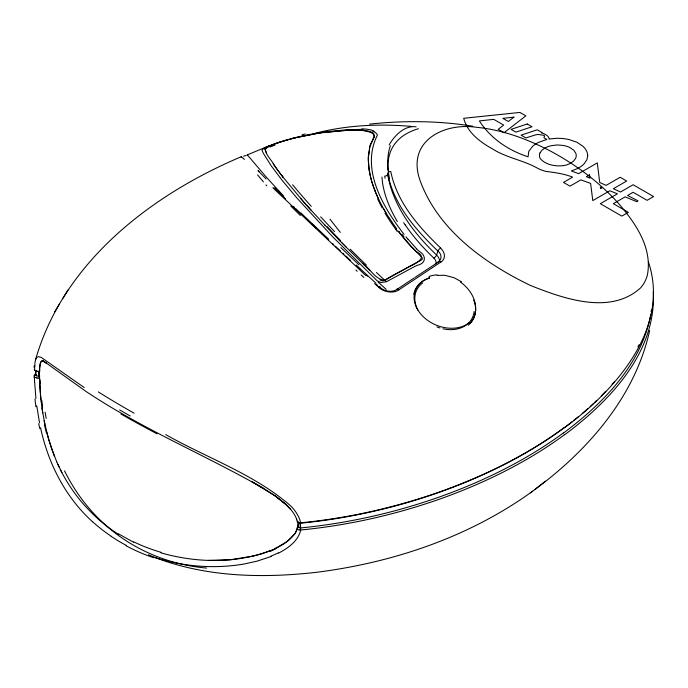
<?xml version="1.0" encoding="UTF-8"?>
<svg xmlns="http://www.w3.org/2000/svg" width="688" height="688" viewBox="0 0 688 688"><rect width="100%" height="100%" fill="white"/><g stroke="black" fill="none" stroke-linecap="round" stroke-linejoin="round"><path stroke-width="1.03" d="M278.468 553.161C287.206 548.654 296.21 542.505 299.856 532.942A29.98 24.278 13.1 0 0 300.647 530.018L300.415 523.233C347.922 518.571 394.843 508.019 439.856 492.101A472.338 272.697 0 0 0 563.395 428.211M165.713 434.601C207.157 458.113 254.001 473.989 290.353 505.611C294.782 509.49 300.742 518.623 300.415 523.233M298.876 522.441L298.85 526.432A1.445 0.851 58.7 0 0 298.162 526.346A1.445 0.86 59.7 0 0 297.801 526.879L295.728 532.202M39.5 371.795L39.483 375.115M39.491 372.26L39.483 374.745M39.5 371.916C40.128 368.338 38.588 361.699 43.06 360.349M368.295 158.12L368.854 167.717M368.304 157.75L369.938 146.604L373.868 137.368M34.538 367.237L34.606 366.068M283.731 196.209L265.508 176.24L247.31 154.834L247.336 155.643M368.484 154.68L368.295 160.373M39.723 367.134L40.747 362.094L42.974 360.374M34.821 363.505L35.733 359.179L36.971 357.244L38.597 356.676L41.271 357.416L84.263 387.576M651.158 311.664L651.39 309.849M297.861 526.638L297.99 525.881A23.693 19.212 11.1 0 0 298.11 521.891A23.71 19.187 12 0 1 297.999 525.881L297.844 526.698M650.719 314.536C641.457 364.717 602.92 403.564 563.541 433.01M649.627 330.584C634.732 398.395 585.393 453.315 530.345 492.849C467.668 537.534 392.478 562.707 316.506 572.304C260.296 578.66 201.188 577.103 148.402 554.803M369.413 148.728C369.361 143.371 375.381 138.692 373.644 133.747A29.575 8.953 -9.2 0 0 369.559 131.417M35.406 360.237C63.072 262.334 151.154 194.807 241.264 156.735L244.412 159.427M34.727 368.243L34.469 369.138A1.445 1.161 16.2 0 0 35.888 370.505L35.888 375.244A1.445 1.161 16.3 0 0 34.46 376.336L36.154 371.004M35.888 375.244L36.154 374.358M297.56 527.859L296.915 529.769A30.212 24.57 13.9 0 1 294.516 534.189M385.039 178.287L384.721 176.111A2.838 2.408 -7.9 0 0 387.619 174.305L387.86 173.324A2.829 2.485 -3.8 0 1 390.758 171.441C396.881 202.22 418.648 226.954 440.69 248.041A2.89 1.204 -47 0 0 437.964 251.103L436.562 255.016A2.898 1.195 -46.6 0 1 433.853 258.052A8.643 6.037 17.2 0 1 435.882 263.857M637.948 346.915L639.075 344.697M389.184 144.824C394.525 135.579 404.587 125.087 416.154 126.833M241.264 156.735L241.161 157.38M62.9 298.334L67.974 290.035M54.601 311.956L59.478 304.01M294.971 533.432C287.317 544.096 274.581 549.471 262.506 553.462M294.49 534.172L287.163 541.482L275.183 548.56M612.088 384.274L614.143 381.926M605.75 391.283L601.312 395.884M470.171 322.844L469.706 323.291M594.423 402.635L596.737 400.407M590.132 406.591L593.649 403.383M262.635 149.236L261.999 150.276L263.349 153.304L271.433 166.143L282.622 180.944L297.078 198.221L332.605 236.715L377.067 280.756L380.963 282.57L386.561 281.676L414.159 266.798A70.778 52.993 23.8 0 1 417.177 265.353C426.5 263.384 426.397 255.334 418.829 250.974A41.297 25.637 19.4 0 1 416.541 248.824M582.194 413.574L588.025 408.517M578.427 416.687L573.835 420.394M545.429 481.11L534.782 489.555M572.278 421.624L563.541 428.28M564.676 427.566C614.418 391.068 670.817 328.873 648.388 261.861M564.676 434.747C609.68 401.259 656.61 352.196 653.247 291.875M530.345 492.849L532.572 491.206M266.196 147.774C262.962 152.34 272.405 160.751 274.245 165.318M380.395 287.687A11.567 8.368 14.6 0 0 396.623 289.622L414.202 277.935M415.07 277.359L438.067 262.231A2.898 1.806 56.9 0 1 440.845 262.059L399.186 289.639A2.898 1.591 56.2 0 0 396.641 289.631M264.02 148.298L267.236 146.699M407.872 267.357C400.536 271.665 392.719 275.14 385.753 280.025C376.25 280.816 371.056 269.739 364.081 264.768M408.62 266.944C414.89 263.728 429.011 258.043 416.154 251.55C409.919 245.315 404.295 238.461 398.808 231.564M39.5 370.987A1.453 0.783 60.7 0 1 39.216 371.52A1.453 0.808 63.4 0 1 38.571 371.434L36.877 371.348A2.09 1.213 0 0 1 35.638 370.565M35.681 375.278A1.901 1.101 0 0 0 36.799 376.009L38.58 376.121L38.571 371.4M268.44 146.535L271.803 145.073M268.974 146.286L270.16 145.753M247.216 154.903L269.868 145.529M271.158 556.48L257.209 561.107L244.464 563.936A214.819 190.671 -85.2 0 1 234.84 565.355C207.733 568.555 179.946 565.699 153.992 557.263M269.395 145.813L271.966 144.833M270.049 147.017L274.839 145.151M269.55 550.976C234.883 563.825 196.037 562.896 160.803 552.808M246.029 155.436L243.535 156.176M275.123 143.809L277.049 143.13A23.831 2.202 -16.6 0 1 281.263 141.711M275.905 143.431L279.036 142.373M428.934 277.393L429.596 277.169M281.28 141.711L282.39 141.358M279.13 191.29L277.651 191.384M285.752 140.318L282.175 141.427A21.835 2.03 -16.5 0 0 273.841 144.299M283.508 141.006L294.18 137.97M284.376 140.67L303.064 135.717M286.578 140.008L288.831 139.354M290.224 139.028L291.557 138.658M313.642 133.713C345.264 125.207 378.417 123.616 410.934 126.351M292.486 138.408L318.252 133.137M294.361 137.918L295.247 137.695M295.427 137.652L321.348 132.689L344.473 130.436M253.158 556.05L230.764 559.688L208.412 560.385M306.315 135.02L325.587 131.769L346.09 129.843A158.292 49.674 3.3 0 1 349.461 129.636L360.813 129.404M319.318 132.973L347.603 130.273M369.637 124.107C403.933 120.443 438.763 120.701 472.845 126.231M300.656 522.82C348.343 518.141 395.437 507.555 440.612 491.585A473.783 273.566 0 0 0 564.53 427.506M300.407 527.963C347.922 523.293 394.843 512.749 439.856 496.831A472.338 272.697 0 0 0 563.395 432.941M437.172 275.475L442.952 275.243M345.565 130.376L354.922 130.023M347.715 130.264L360.314 130.058M300.407 530.035C348.033 525.408 395.411 514.762 440.612 498.774A473.783 273.506 0 0 0 564.53 434.687M356.014 130.006L359.256 130.023M360.073 130.041L364.52 130.402M445.747 275.51L454.14 277.763L461.648 281.882M372.758 131.227L373.954 131.743M545.188 148.41C523.654 137.703 500.511 129.576 476.466 127.297C443.468 122.352 406.694 141.384 419.792 179.757C437.62 229.749 484.404 263.229 530.465 285.468C563.438 298.601 610.359 315.448 640.614 287.859A196.983 78.363 31.8 0 0 647.374 275.114C652.637 247.981 635.643 223.265 618.796 203.751A123.135 48.986 31.8 0 0 603.686 188.469L598.93 184.238A107.818 42.888 31.8 0 0 545.188 148.359M133.61 542.239L118.568 533.888M42.097 360.555L46.096 362.834L45.202 362.292L85.768 391.283C141.909 428.908 204.663 454.751 263.177 488.179L275.441 496.117L285.529 504.089L290.611 509.197L286.019 504.536L274.942 495.756L251.464 481.385L263.667 488.471M42.991 361.054L46.096 362.834M274.942 495.756C283.379 502.214 292.727 508.862 296.64 519.191L296.502 518.718L297.164 521.237M379.518 287.085L380.275 287.756A2.898 1.135 -48 0 0 378.606 287.24L374.547 283.568M378.52 286.182L379.019 286.629M377.523 285.279L376.276 284.153M356.16 265.009L375.932 283.198M366.3 275.028L367.53 276.163M365.672 275.458L272.878 187.798L274.951 187.936L276.017 189.57M356.659 266.101L357.846 267.211M359.041 268.311L360.237 269.429M345.797 255.979L348.773 258.757M349.366 259.316L350.57 260.434M437.964 251.103C416.077 230.188 394.671 205.764 388.015 175.414C387.757 173.944 387.679 173.488 387.929 175.156C388.591 179.448 389.606 183.679 390.896 187.824C399.307 214.037 416.868 236.251 436.562 255.016A11.576 8.05 18.4 0 1 439.546 261.13M342.856 253.227L344.026 254.319M340.526 251.043L337.653 248.342M335.374 246.201L337.077 247.809M332.553 243.552L333.68 244.61M298.962 522.665L298.601 522.166M325.089 236.517L328.666 239.888M298.979 527.404L299.013 527.438A1.883 1.084 0 0 1 298.566 526.397M92.579 521.805C65.412 497.278 48.134 463.299 40.558 427.773M313.934 225.346L328.494 239.114M321.58 233.198L323.326 234.849M316.42 228.313L313.616 225.655M300.94 212.988L314.511 225.888M311.406 223.557L313.066 225.131M369.791 270.246L363.333 264.054M307.08 219.438L308.147 220.461M303.382 215.92L298.411 211.173M297.852 210.631L295.625 208.507M293.441 206.417L294.533 207.458M285.623 198.892L276.903 190.43M362.507 263.246L363.539 264.244M362.593 263.332L345.926 246.863M276.206 189.75L276.714 190.241M346.021 246.958L344.559 245.487M343.897 244.808L345.015 245.943M343.045 243.956L344.034 244.945M341.945 242.83L343.235 244.145M342.074 242.959L338.29 239.097M340.07 240.92L340.689 241.548M339.167 240L324.762 224.993M266.093 178.975L257.983 170.607L258.946 171.647M416.575 248.807L408.044 239.183M324.882 225.122L310.426 209.462M412.68 247.869L415.174 250.518A169.988 73.22 30.6 0 0 421.598 257.08A2.924 2.021 16.1 0 1 421.546 259.909L383.973 280.42A2.924 2.124 12.2 0 1 379.974 279.775M309.944 208.928L310.95 210.046M310.262 209.281L309.007 207.888M308.551 207.38L309.574 208.524M308.095 206.873L308.895 207.767M307.553 206.262L308.224 207.011M307.639 206.366L302.539 200.604M306.702 205.316L307.175 205.85M305.713 204.207L304.139 202.427M303.726 201.954L301.507 199.425M302.101 200.105L282.88 176.979M300.501 198.273L301.301 199.185M404.097 234.419C383.25 207.561 360.288 169.437 377.325 135.269A24.811 7.413 -6.9 0 0 376.843 134.065L375.811 132.879A38.502 11.739 -9.8 0 0 373.997 131.726M282.553 176.558L283.103 177.263M282.888 176.997L281.925 175.75M399.014 231.813L398.464 231.099M282.476 176.455L281.624 175.354M281.865 175.664L280.412 173.772M281.461 175.139L279.414 172.447M280.102 173.359L276.894 169.033M278.795 171.613L279.13 172.052M396.795 228.915L391.687 221.751M278.459 171.166L275.269 166.763M276.327 168.25L274.538 165.731M275.011 166.401L273.652 164.458M273.489 164.226L273.17 163.761M403.658 222.654L405.172 224.907M389.279 218.148C381.126 205.454 374.177 191.754 370.557 177.031M385.891 212.704L383.62 208.817M266.488 152.891L264.914 149.434M61.911 472.63L57.93 464.512M60.424 469.732C67.622 484.146 76.936 497.51 88.081 509.154A243.294 195.435 -43.9 0 0 118.302 534.232M378.718 199.391L378.073 198.024M59.263 467.341L56.743 461.846M377.858 197.568L374.943 190.731M56.769 461.889L51.222 447.553L46.707 432.339M54.472 456.411L48.59 439.305L44.127 420.824M372.01 182.389L371.778 181.589M371.64 181.142L370.015 174.597M370.454 176.601L368.914 168.147M44.858 424.41L41.951 407.795M369.955 174.313L369.198 170.142M39.526 422.836L36.756 405.774M42.716 412.955L41.099 400.923M369.189 170.082L368.304 160.897M41.117 401.104L40.515 395.11M40.927 399.358L40.394 393.76M35.922 398.584L34.675 382.356M38.58 376.087A1.453 0.834 63.6 0 1 39.242 376.8A1.453 0.886 62.5 0 1 39.551 377.781L40.429 394.155M40.291 392.427L39.655 382.081M34.116 367.469A27.52 3.483 84.4 0 1 34.237 365.638M34.77 367.057A36.137 3.947 85.4 0 1 34.959 364.399M134.126 413.221A247.904 32.74 24.9 0 1 98.315 391.902M130.23 415.982A246.897 39.216 23.5 0 1 119.652 409.945M157.053 433.801A248.05 37.556 23.8 0 1 120.933 414.004M469.139 322.801A32.37 24.484 23.1 0 1 421.434 314.786A32.37 24.484 23.1 0 1 429.329 278.004M460.47 282.089A32.413 25.654 33.1 0 1 470.308 322.956M429.14 276.413A32.413 25.654 33.1 0 1 437.104 274.873M443.622 275.209A32.413 25.654 33.1 0 1 445.282 275.492M388.041 170.125A221.416 85.845 31.5 0 1 418.433 128.69M440.587 248.093A14.482 10.139 18.7 0 1 440.931 262.137M399.307 289.743A14.56 10.974 15.1 0 1 378.572 287.257M358.947 264.803A322.87 4.068 43.1 0 1 340.844 247.603M386.217 289.39A266.643 24.974 39.8 0 1 378.125 282.08M290.757 205.979A288.642 0.645 44.9 0 1 300.372 215.516M407.932 239.183A145.108 68.809 28 0 1 405.937 236.81M404.011 236.792A170.151 79.473 28.5 0 1 402.076 234.359M361.682 128.811A30.865 9.34 -9.5 0 1 373.653 130.952M302.144 134.728A164.707 83.239 1.5 0 1 305.42 134.014M278.984 142.373A21.93 1.866 -16.7 0 1 284.359 140.662M272.095 144.815A27.847 2.365 -16.7 0 1 276.008 143.414M267.503 146.647A23.323 2.219 -16.2 0 1 269.67 145.761M262.825 149.193A36.232 4.137 -14.4 0 1 264.295 148.238M269.73 146.295A27.486 3.13 -15.2 0 0 266.368 148.032A31.45 3.939 -13.4 0 0 265.009 149.408M265.852 147.843A27.976 3.311 -14.7 0 1 268.028 146.587M271.511 145.125A20.846 2.081 -16.2 0 1 274.856 143.844M360.254 130.092A23.211 6.175 -6.8 0 1 363.204 130.281L367.452 130.892A30.711 9.254 -9.1 0 1 369.473 131.451M382.253 208.008A217.838 90.025 31.9 0 1 377.721 199.081M391.799 221.768A164.079 68.843 31.3 0 1 389.391 218.173M397.372 231.392A144.557 61.447 30.9 0 1 395.368 228.717M39.586 378.022A24.415 2.245 86.3 0 1 39.543 375.046M40.145 383.319A26.54 1.978 86.6 0 1 40.016 379.707M39.612 371.503A26.522 2.666 85.7 0 1 39.672 369.611M278.287 552.868A117.416 101.953 41.6 0 1 270.969 556.102M153.751 557.727A249.813 201.231 -43.3 0 1 126.076 545.782M126.317 545.421A242.597 194.377 -41.2 0 1 111.138 536.33M111.198 536.244A251.645 202.023 -42.4 0 1 92.622 521.762M39.801 428.633A134.667 60.338 -89.8 0 1 38.734 423.636M35.896 406.746A71.81 17.14 85.6 0 1 35.002 399.143M34.572 382.141A30.453 3.38 85.6 0 1 34.426 378.606M34.202 377.798A31.08 3.079 85.8 0 1 34.133 375.037M34.976 377.781A2.563 1.187 -17 0 1 34.426 376.852M36.679 377.772A5.143 2.58 1.5 0 1 35.552 377.411M37.711 378.108A4.3 2.382 -1.2 0 1 36.55 377.918M38.296 378.151A2.262 1.161 -0.9 0 1 37.969 378.159M38.967 377.893A1.737 0.74 -1.8 0 1 38.545 377.979M42.639 407.038A75.843 21.027 86.6 0 1 41.848 400.562M46.182 418.399A115.851 43.301 88.5 0 1 45.124 412.215M161.044 552.318A244.627 196.398 -42 0 1 133.825 541.912M275.441 549.007A118.955 104.602 46 0 1 269.816 551.509M297.397 528.229A3.044 1.78 8 0 1 297.139 527.533M299.237 530.104A3.818 2.27 1.5 0 1 297.388 528.246M300.011 529.898A1.823 0.92 10.1 0 1 299.521 529.794M300.114 522.519A1.918 0.74 -7 0 1 299.443 522.545M298.867 523.155A4.24 2.752 -12 0 1 297.242 521.031M39.534 368.768A27.709 2.89 85.4 0 1 39.68 366.816M38.924 371.185A1.746 1.075 -2.8 0 1 38.15 371.331M37.78 371.443A4.326 2.657 1.1 0 1 35.475 370.712A3.535 2.331 -2.6 0 1 34.692 370.101M34.538 370.092A1.935 1.342 -8.1 0 1 34.4 369.542M300.312 523.379A2.116 1.221 0 0 1 299.099 522.674M300.329 528.1A2.038 1.178 0 0 1 299.082 527.421M266.789 185.777A338.788 25.86 41.1 0 1 266.015 184.891M263.435 181.899A338.788 25.86 41.1 0 1 257.596 174.881M389.468 178.45A216.668 90.369 37.5 0 1 390.363 145.624M438.11 251.025A11.507 8.144 14.9 0 1 438.007 262.188M433.827 258.052A159.134 73.109 29.9 0 1 405.258 224.916M397.311 221.545A196.286 89.457 30.2 0 1 382.012 177.031M363.866 277.453A261.965 31.278 39.1 0 1 361.174 274.959M357.192 271.261A261.965 31.278 39.1 0 1 355.885 270.04M473.671 299.977A32.534 25.198 27.7 0 1 468.279 325.209M413.806 294.266A32.534 25.198 27.7 0 1 429.553 278.09M474.127 311.432A31.089 24.071 27.7 0 1 442.977 328.778M439.924 327.952A31.089 24.071 27.7 0 1 436.932 326.877M417.831 310.133A31.089 24.071 27.7 0 1 422.742 282.837M412.318 247.878A180.841 77.667 30.7 0 1 398.662 231.77M397.01 230.936A196.415 83.678 30.9 0 1 384.988 213.099M375.072 190.782A221.14 88.477 33.3 0 1 372.131 182.432M368.691 154.809A236.457 88.649 38.2 0 1 369.559 148.832M363.72 130.789A28.965 8.669 -6.7 0 1 374.367 137.333M270.84 145.615A22.85 2.193 -16.5 0 1 274.426 144.213M340.302 232.355A273.119 13.459 49.6 0 1 329.999 219.248M311.268 206.374A319.593 31.106 41.8 0 1 292.624 184.771M334.566 231.589A332.949 35.57 40.9 0 1 320.668 216.849M340.199 240.241A327.634 39.319 40.2 0 1 327.032 226.567M366.48 265.181A304.612 42.596 39.2 0 1 350.201 249.202M386.243 281.607A270.212 49.312 37.7 0 1 376.431 272.491M39.457 377.549A24.476 2.365 86.2 0 1 39.422 374.857M262.524 553.522A173.789 155.909 73.9 0 1 253.158 556.024M206.632 568.082A240.869 202.1 -54.8 0 1 64.534 470.867M46.345 432.675A159.9 90.601 -84.5 0 1 44.471 424.728M587.741 155.393L586.95 159.607L584.327 163.572A31.08 17.948 0 0 1 577.49 168.577L571.384 170.985L578.651 173.643L597.279 162.884L599.738 182.509L606.119 185.382L620.163 177.272L626.673 181.03L613.378 188.71L620.481 192.038L633.115 184.745L653.6 196.57L647.09 200.328L633.115 192.262L627.576 195.469L638.034 200.879L636.83 201.713L625.134 196.871L613.343 203.682L628.333 212.343L621.823 216.101L600.314 203.682L617.437 193.801L609.774 190.782L592.781 200.604L590.622 183.412L580.904 179.86L569.982 186.164L563.463 182.406L572.597 177.134C563.928 173.694 554.932 172.568 545.799 171.372A30.41 17.553 0 0 1 536.649 167.726C522.992 160.227 506.669 157.75 493.184 149.33C480.68 142.373 467.462 132.93 463.712 118.293L519.956 112.436L525.864 115.851L504.089 132.698L498.207 129.31L503.65 125.087L493.726 119.351L479.381 120.916C490.475 138.391 508.57 150.526 528.074 156.795L528.788 151.343L532.555 146.372A31.338 18.094 0 0 1 538.79 142.27L546.9 139.458L543.941 137.746L544.543 136.009A2.675 1.548 0 0 0 544.045 135.398L538.558 134.487A13.012 7.516 0 0 0 535.617 134.857L525.89 137.927L521.1 135.158L537.251 129.791L542.041 132.552L541.293 132.81A17.123 9.89 0 0 1 545.558 134.581A11.558 6.674 0 0 1 548.723 137.557A8.626 4.979 0 0 1 549.033 139.028L556.325 138.314A30.874 17.828 0 0 1 568.993 139.535L576.879 142.218L582.908 146.243A31.983 18.464 0 0 1 587.088 152.211L587.741 155.393M540.037 152.874L539.779 153.57A18.851 10.888 0 0 0 540.2 158.532C545.739 165.206 557.039 167.012 565.355 165.266A19.058 10.999 0 0 0 570.515 163.271L573.637 161.052L575.564 158.438A19.281 11.128 0 0 0 575.899 153.484L573.775 150.182L569.784 147.507A19.565 11.292 0 0 0 563.291 145.452L557.22 144.953L551.217 145.701A19.582 11.309 0 0 0 544.991 148.023L541.912 150.251L540.037 152.874M513.919 117.141L508.286 121.509L502.842 118.362L513.919 117.141M589.547 174.872L586.382 176.696L589.969 178.201L589.547 174.872M601.983 187.764L600.512 188.615L600.323 187.119L601.983 187.764M527.189 123.978L511.072 129.37L515.862 132.139L532.013 126.764L527.189 123.978"/></g></svg>
